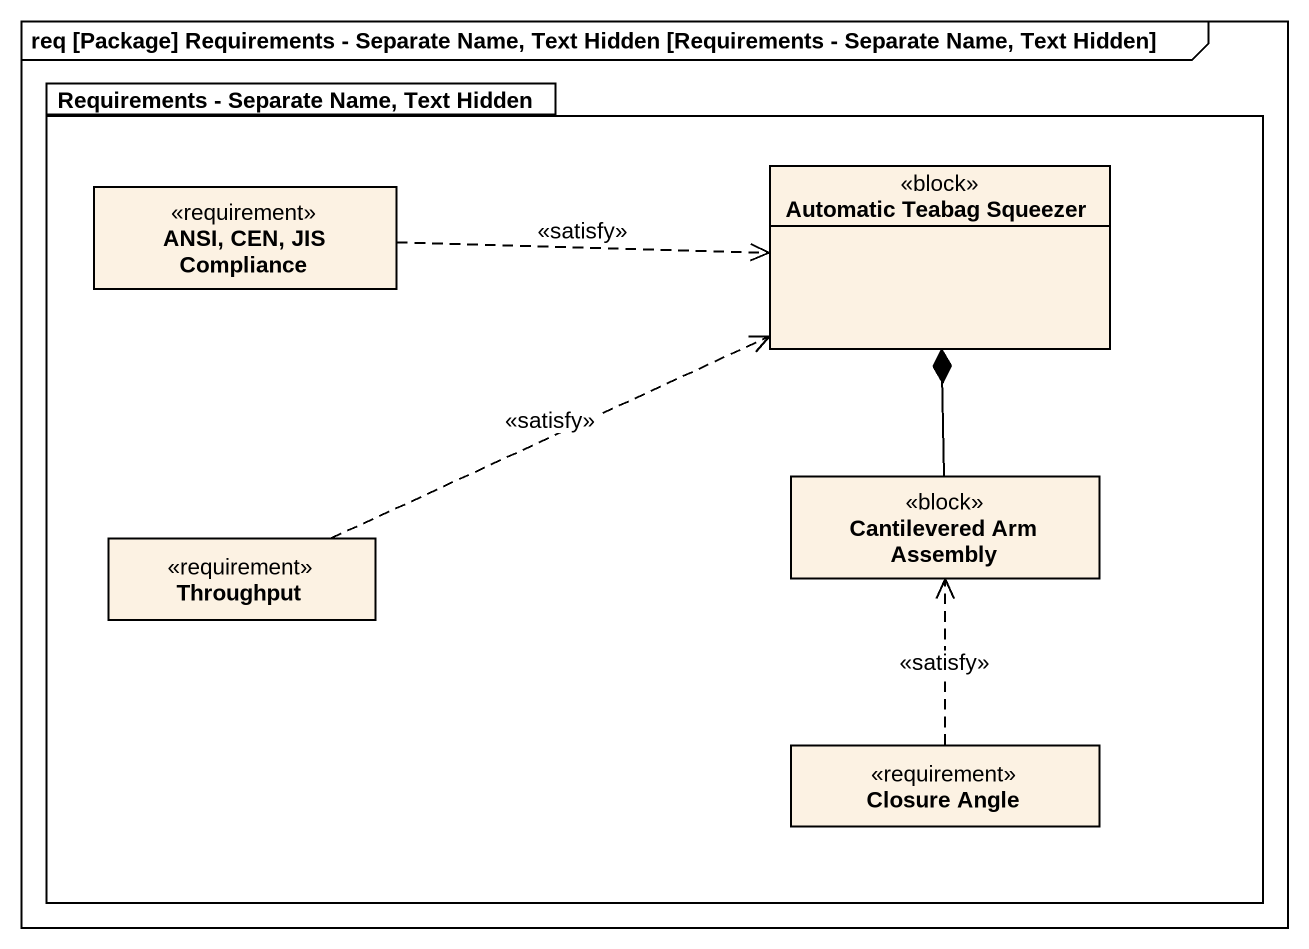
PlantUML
@startuml
mainframe req [Package] Requirements - Separate Name, Text Hidden [Requirements - Separate Name, Text Hidden]
hide circle
hide empty members
package "Requirements - Separate Name, Text Hidden" as Requirements_Separate_Name {
  class "ANSI, CEN, JIS Compliance" as ANSI_CEN_JIS_Compliance <<requirement>>
  class "Automatic Teabag Squeezer" as Automatic_Teabag_Squeezer <<block>>
  class "Cantilevered Arm Assembly" as Cantilevered_Arm_Assembly <<block>>
  class Throughput <<requirement>>
  class "Closure Angle" as Closure_Angle <<requirement>>
}
ANSI_CEN_JIS_Compliance .right.> Automatic_Teabag_Squeezer : <<satisfy>>
Cantilevered_Arm_Assembly -up-* Automatic_Teabag_Squeezer
Throughput .right.> Automatic_Teabag_Squeezer : <<satisfy>>
Closure_Angle .up.> Cantilevered_Arm_Assembly : <<satisfy>>
@enduml
